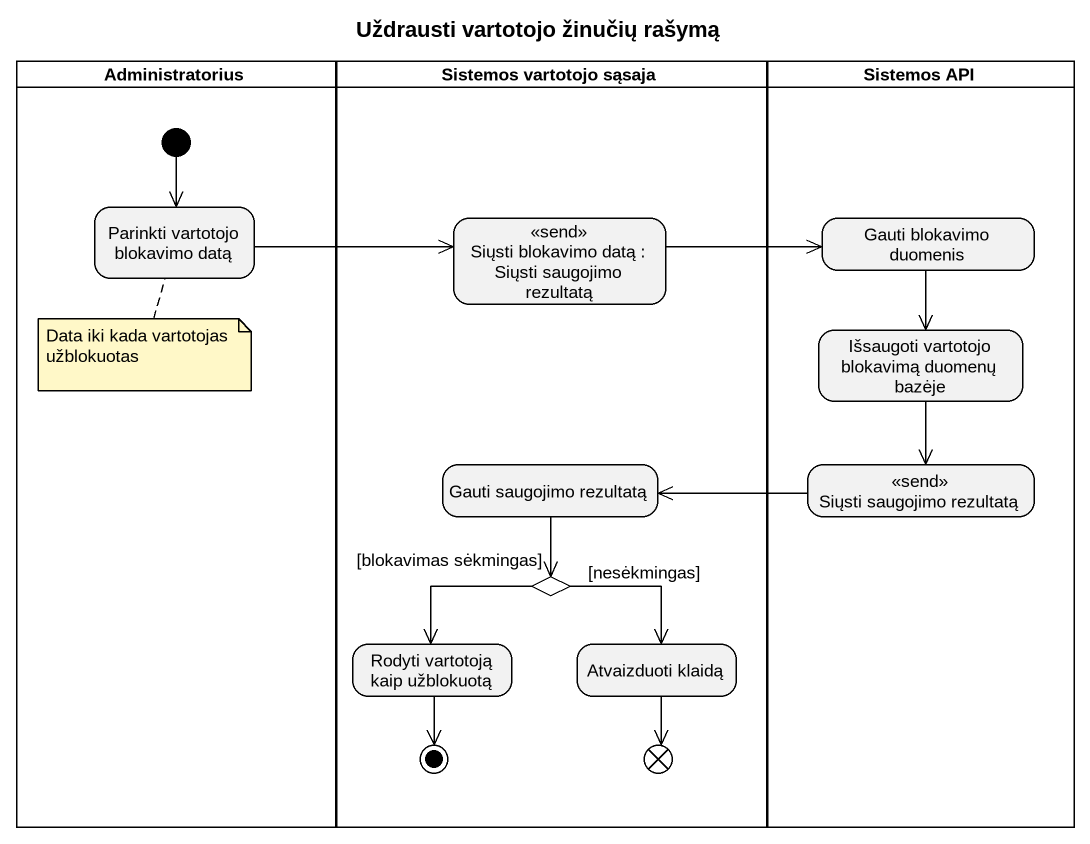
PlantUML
@startuml
title Uždrausti vartotojo žinučių rašymą
hide empty description
state Administratorius <<partition>> {
  state "Parinkti vartotojo blokavimo datą" as Parinkti_vartotojo
  [*] --> Parinkti_vartotojo
}
state "Sistemos vartotojo sąsaja" as Sistemos_vartotojo_sąsaja <<partition>> {
  state "Siųsti blokavimo datą : Siųsti saugojimo rezultatą" as Siųsti_blokavimo_datą <<send>>
  state "Gauti saugojimo rezultatą" as Gauti_saugojimo_rezultatą
  state "Rodyti vartotoją kaip užblokuotą" as Rodyti_vartotoją_kaip
  state choice1 <<choice>>
  state "Atvaizduoti klaidą" as Atvaizduoti_klaidą
  state flowfinal1 <<end>>
  Rodyti_vartotoją_kaip --> [*]
}
state "Sistemos API" as Sistemos_API <<partition>> {
  state "Gauti blokavimo duomenis" as Gauti_blokavimo_duomenis
  state "Išsaugoti vartotojo blokavimą duomenų bazėje" as Išsaugoti_vartotojo
  state "Siųsti saugojimo rezultatą" as Siųsti_saugojimo_rezultatą <<send>>
}
Parinkti_vartotojo -right-> Siųsti_blokavimo_datą
Siųsti_blokavimo_datą -right-> Gauti_blokavimo_duomenis
Gauti_blokavimo_duomenis --> Išsaugoti_vartotojo
Išsaugoti_vartotojo --> Siųsti_saugojimo_rezultatą
Gauti_saugojimo_rezultatą --> choice1
Siųsti_saugojimo_rezultatą -left-> Gauti_saugojimo_rezultatą
choice1 --> Rodyti_vartotoją_kaip : [blokavimas sėkmingas]
choice1 --> Atvaizduoti_klaidą : [nesėkmingas]
Atvaizduoti_klaidą --> flowfinal1
note bottom of Parinkti_vartotojo : Data iki kada vartotojas užblokuotas
@enduml
